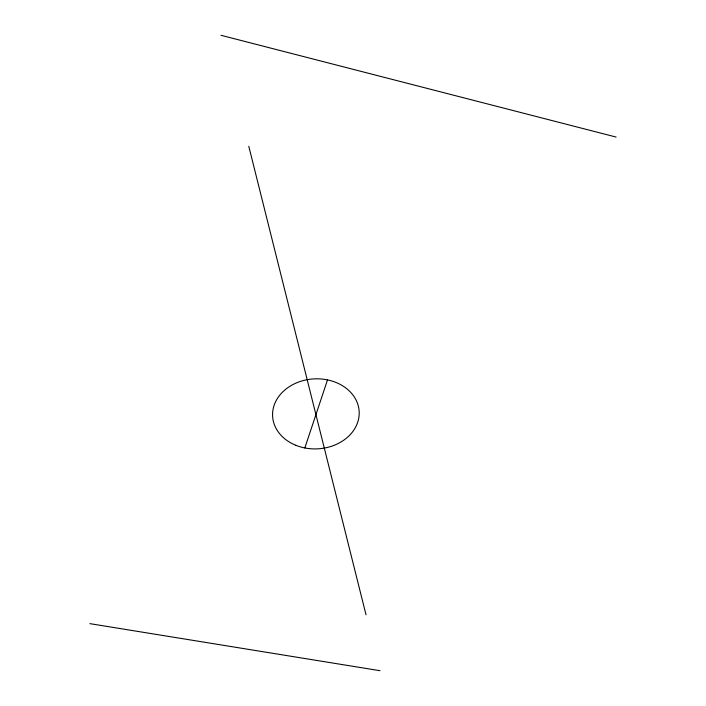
<?xml version="1.0" encoding="UTF-8"?>
<svg xmlns="http://www.w3.org/2000/svg" width="706" height="706" viewBox="0 0 706 706"><rect width="100%" height="100%" fill="white"/><g stroke="black" fill="none" stroke-linecap="round" stroke-linejoin="round"><path stroke-width="1.06" d="M304.824 447.948L327.513 379.89M89.874 623.645L380.005 670.7M221.013 35.3L616.126 137.07M248.786 146.283L366.017 614.811M295.823 445.292A43.34 35.026 -3 0 0 359.169 411.607A43.34 35.026 -3 0 0 292.672 384.699A43.34 35.026 -3 0 0 295.823 445.292"/></g></svg>
